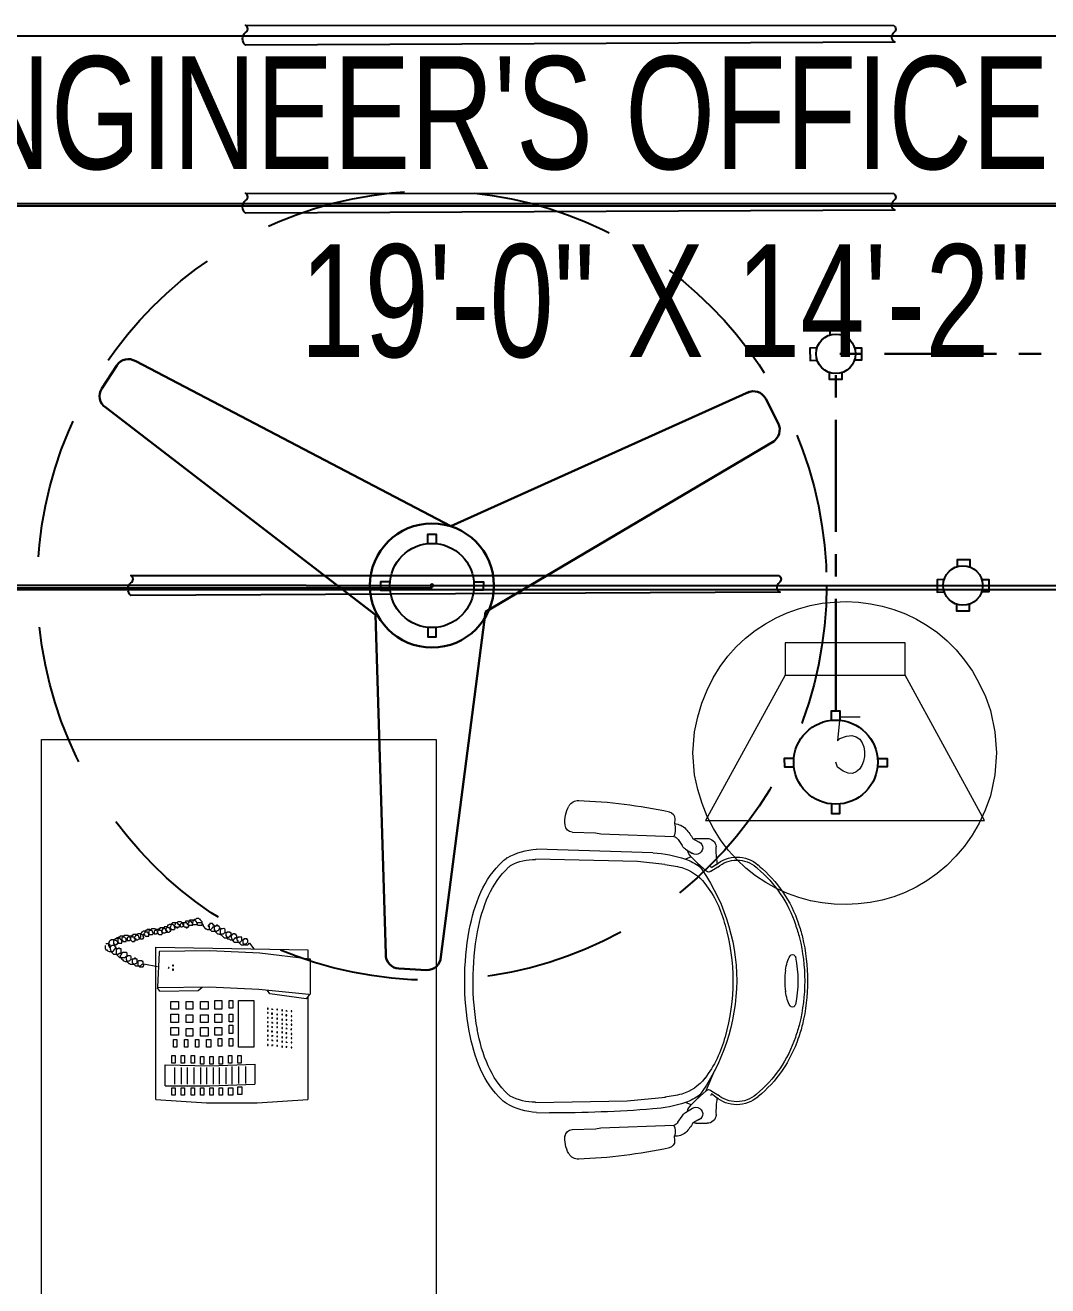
# Model space of a CAD drawing. Header units: inches. Extents: x 112 to 4169, y -2569 to 841.
# Drawn here: x 1724.5 to 1797, y 254 to 343.5 of the extents above; entities that cross this region are included whole.
import ezdxf

# ---------------------------------------------------------------- set-up
doc = ezdxf.new("R2010")
doc.units = ezdxf.units.IN
doc.header["$MEASUREMENT"] = 0
doc.linetypes.add('Bathroom _ King & Twin$0$CENTER', pattern=[50.8, 31.75, -6.35, 6.35, -6.35])
doc.linetypes.add('DASHED', pattern=[0.75, 0.5, -0.25])
for name, color, linetype in [('Cables', 7, 'Continuous'), ('Layer 1', 7, 'Continuous'), ('PVC Conduit and Circular Boxes', 7, 'Continuous')]:
    doc.layers.add(name, color=color, linetype=linetype)
for name, color, linetype, lineweight in [('E-CF-Ceiling-Fan', 42, 'Continuous', 30), ('ID-FURN', 7, 'Continuous', 15), ('Text', 252, 'Continuous', 15)]:
    doc.layers.add(name, color=color, linetype=linetype, lineweight=lineweight)
doc.styles.add('Swiss721', font='swisscl.ttf')

# ---------------------------------------------------------------- blocks, each defined once
blk = doc.blocks.new("VISITOR'S CHAIR")
at = {"layer": 'ID-FURN'}
for p, q in [((-194.5, 436.8), (-202.2, 448.9)), ((194, 436.8), (201.7, 448.9)), ((-252.9, 410.4), (-252.9, 430.1)), ((-238.2, 446.3), (-237.2, 446.4)), ((-194.5, 429.2), (-209.3, 412.3)), ((-206.3, 445.5), (-200.5, 437.8)), ((-200.5, 437.8), (-204.1, 436)), ((-159.3, 443.5), (-195.6, 428)), ((194, 429.2), (208.8, 412.3)), ((205.7, 445.5), (199.9, 437.8)), ((199.9, 437.8), (203.6, 436)), ((252.4, 410.4), (252.4, 430.1)), ((-246, 415.4), (-252.2, 404.9)), ((-233.9, 391.5), (-226.3, 404.1)), ((-209.3, 412.3), (-220.1, 402)), ((208.8, 412.3), (219.5, 402)), ((233.4, 391.5), (225.8, 404.1)), ((245.5, 415.4), (251.7, 404.9)), ((-251, 378.4), (-240.1, 385.8)), ((-220.1, 402), (-216.3, 391.6)), ((219.5, 402), (215.7, 391.6)), ((250.5, 378.4), (239.5, 385.8)), ((-283.6, 372.6), (-275.2, 372.4)), ((-260.9, 241.4), (-256.5, 371.2)), ((260.4, 241.4), (255.9, 371.2)), ((286.6, 372.6), (278.2, 372.4)), ((-212.8, 288.2), (-206.4, 356.1)), ((206, 355.1), (211.1, 306.6)), ((226.9, 334), (233.3, 127.6)), ((211.1, 306.6), (215.2, 125.7)), ((-215.8, 125.5), (-212.8, 288.2)), ((-264.1, 191.1), (-262.6, 231.9)), ((-262.6, 231.9), (-260.9, 241.4)), ((262, 231.9), (260.4, 241.4)), ((263.5, 191.1), (262, 231.9)), ((-233.8, 127.6), (-234.4, 150.3))]:
    blk.add_line(p, q, dxfattribs=at)
for centre, major_axis, ratio, start_param, end_param in [((0, 279.6), (232.5, 232.5), 1, 0.786111, 1.024131), ((-0.5, 279.6), (232.5, 232.5), 1, 0.546665, 0.784686), ((-30.7, 376.8), (160.1, 160.1), 1, 1.106098, 1.669765), ((-30.7, 376.8), (156.4, 156.4), 1, 1.106098, 1.669765), ((-25.5, 384.4), (156.3, 156.3), 1, 1.024131, 1.139863), ((-25.5, 384.4), (-152.5, 152.5), 1, -0.546665, -0.430933), ((0, 279.6), (-228.8, 228.8), 1, -0.784686, -0.546665), ((-42.1, 581.5), (-3.34, 3.34), 1, -0.185935, 0.785398), ((-42.1, 581.5), (3.34, 3.34), 1, 2.356194, 3.327527), ((-22.4, 552.7), (28, 28), 1, 1.306571, 1.384862), ((-0.3, 358.6), (-164.3, 164.3), 1, -0.967168, -0.603629), ((-0.5, 279.6), (-228.8, 228.8), 1, -1.024131, -0.786111), ((21.8, 552.7), (-28, 28), 1, -1.384862, -1.299686), ((41.5, 581.5), (3.34, 3.34), 1, 5.497787, 6.46912), ((41.5, 581.5), (-3.34, 3.34), 1, 2.955658, 3.926991), ((25, 384.4), (-152.5, 152.5), 1, -1.139863, -1.024131), ((25, 384.4), (-156.3, 156.3), 1, -1.139863, -1.024131), ((27.8, 374.8), (158.5, 158.5), 1, 6.197379, 6.741162), ((27.8, 374.8), (-162.3, 162.3), 1, 4.626582, 5.170366), ((-22.4, 610.3), (-28, 28), 1, 1.756731, 2.080357), ((-9.1, 657.2), (-62.5, 62.5), 1, 2.080357, 2.239483), ((-0.3, 732.5), (-116.1, 116.1), 1, 2.239483, 2.356194), ((-0.3, 732.5), (-116.1, 116.1), 1, 2.356194, 2.472906), ((8.6, 657.2), (62.5, 62.5), 1, 4.043702, 4.202828), ((21.8, 610.3), (28, 28), 1, 4.202828, 4.526454), ((-162.3, 482.7), (40.7, 40.7), 1, 1.641382, 2.3562), ((-162.3, 482.7), (-37, 37), 1, 0.070585, 0.785404), ((85, 416), (108.9, 108.9), 1, 6.212612, 6.231759), ((161.7, 482.7), (37, 37), 1, 5.497793, 6.212612), ((85, 416), (112.6, 112.6), 1, 6.212612, 6.231759), ((161.7, 482.7), (-40.7, 40.7), 1, 3.926985, 4.641803), ((-162.3, 482.7), (40.7, 40.7), 1, 2.3562, 3.058022), ((-162.3, 482.7), (37, 37), 1, 2.3562, 3.058022), ((3.5, 124), (253.6, 253.6), 1, 0.795932, 1.416989), ((-0.3, 117.9), (253.1, 253.1), 1, 0.505105, 1.065692), ((-2.1, 130.4), (-249.1, 249.1), 1, -1.424708, -0.790588), ((161.7, 482.7), (-37, 37), 1, 3.225371, 3.926997), ((161.7, 482.7), (40.7, 40.7), 1, 4.795959, 5.497781), ((-232, 599.7), (-108.4, 108.4), 1, 2.322741, 2.51101), ((-51.2, 268.5), (140.9, 140.9), 1, 1.029343, 1.444292), ((50.6, 268.5), (140.9, 140.9), 1, 0.126504, 0.541453), ((232.9, 610.8), (116.4, 116.4), 1, 3.774404, 3.956147), ((-236.4, 429.9), (11.7, 11.7), 1, 0.895345, 2.346242), ((-122.3, 361.1), (-58.3, 58.3), 1, -0.121154, 0.49051), ((-199.3, 433), (4.34, 4.34), 1, 4.766338, 6.168083), ((121.8, 361.1), (-58.3, 58.3), 1, 4.221879, 4.833543), ((198.8, 433), (4.34, 4.34), 1, 1.685898, 3.087644), ((235.9, 429.9), (-11.7, 11.7), 1, 3.936943, 5.38784), ((-207.6, 326.1), (-64, 64), 1, -0.27183, -0.033972), ((-236.6, 411), (11.5, 11.5), 1, 2.359032, 2.700427), ((-236.3, 410.5), (-8.33, 8.33), 1, 3.308932, 6.927895), ((-117.7, 355.6), (-74.2, 74.2), 1, 0.158797, 0.434217), ((117.2, 355.6), (74.2, 74.2), 1, 5.848968, 6.124388), ((235.8, 410.5), (8.33, 8.33), 1, 5.638476, 9.257439), ((236.1, 411), (-11.5, 11.5), 1, 3.582758, 3.924153), ((207.1, 326.1), (64, 64), 1, 0.033972, 0.27183), ((-245.5, 374), (-29, 9), 0.940619, -0.371164, 0.371164), ((-248.6, 401.1), (12.4, 12.4), 1, 4.437336, 4.934607), ((-237.4, 417.6), (-16.4, 16.4), 1, 2.597956, 3.176359), ((17, 316.6), (173.3, 173.3), 1, 2.044581, 2.285039), ((45.2, 326.1), (-179.2, 179.2), 1, 0.550308, 0.670712), ((-45.7, 326.1), (-179.2, 179.2), 1, 4.041677, 4.162081), ((-17.5, 316.6), (173.3, 173.3), 1, 5.568943, 5.8094), ((236.9, 417.6), (-16.4, 16.4), 1, 1.53603, 2.114433), ((248.1, 401.1), (-12.4, 12.4), 1, 1.348578, 1.845849), ((248.3, 369.9), (21.5, 21.5), 1, 5.582202, 6.32453), ((602.9, 170), (-650.5, 650.5), 1, 0.573881, 0.750879), ((-284.6, 360.2), (-8.76, 8.76), 1, -0.863376, 0.564498), ((-268.2, 332.2), (2.3, 41.2), 0.843481, -0.27588, 0.27588), ((-243.2, 366.7), (9.99, 9.99), 1, 1.377732, 2.024937), ((242.6, 366.7), (9.99, 9.99), 1, 5.829045, 6.47625), ((269.1, 332.1), (-29.2, 29.2), 1, -1.014167, -0.462408), ((287.6, 360.2), (8.76, 8.76), 1, 5.718688, 7.146561), ((-599.9, 170), (-650.5, 650.5), 1, 3.96151, 4.138508), ((1965.9, 158.7), (1555.9, 1555.9), 1, 2.276461, 2.36002), ((-297.3, 201.7), (13.6, 13.6), 1, 2.322194, 3.388756), ((300.2, 201.7), (-13.6, 13.6), 1, 2.89443, 3.960991), ((-280.7, 229.2), (36.4, 36.4), 1, 3.399296, 4.068112), ((-276.9, 191.2), (-9.06, 9.06), 1, 2.406079, 3.903189), ((276.4, 191.2), (-9.06, 9.06), 1, 0.8092, 2.30631), ((283.7, 229.2), (-36.4, 36.4), 1, 2.215073, 2.88389), ((-110, 135.1), (87.7, 87.7), 1, 2.416541, 2.868914), ((-119, 125.5), (68.4, 68.4), 1, 2.356783, 2.833835), ((118.4, 125.7), (68.4, 68.4), 1, 5.032166, 5.498375), ((110.4, 135), (-87, 87), 1, 3.422629, 3.866448), ((-133.1, 134.8), (-73.8, 73.8), 1, 1.404983, 1.497112), ((-169.4, 107.4), (-31.3, 31.3), 1, 1.42524, 1.547695), ((-89.5, 183.7), (109.4, 109.4), 1, 3.118491, 3.518177), ((88.8, 184.1), (109.4, 109.4), 1, 4.339484, 4.739169), ((88.8, 184.1), (119.9, 119.9), 1, 4.339484, 4.739169), ((169, 108.1), (31.3, 31.3), 1, 4.739169, 4.873442), ((136.9, 131.9), (-69.9, 69.9), 1, 3.217039, 3.320838), ((-89.5, 183.7), (-119.9, 119.9), 1, 1.547695, 1.947381), ((-36, 307.2), (-215, 215), 1, 1.947381, 2.1796), ((-36, 307.2), (204.6, 204.6), 1, 3.518177, 3.750397), ((-0.9, 503.9), (-345.8, 345.8), 1, 2.1796, 2.358034), ((-0.9, 503.9), (345.8, 345.8), 1, 3.92883, 4.107264), ((34.9, 307.3), (-204.6, 204.6), 1, 2.536468, 2.768687), ((34.9, 307.3), (-215, 215), 1, 2.536468, 2.768687), ((-0.9, 503.9), (-356.3, 356.3), 1, 2.1796, 2.358034), ((-0.9, 503.9), (-356.3, 356.3), 1, 2.358034, 2.536468)]:
    blk.add_ellipse(centre, major_axis=major_axis, ratio=ratio, start_param=start_param, end_param=end_param, dxfattribs=at)
blk = doc.blocks.new('TELEPHONE')
at = {"layer": 'Layer 1', "lineweight": 9}
for points in [[(10.92, 14.4), (10.74, 14.4), (10.62, 14.34), (10.62, 14.28), (10.56, 14.22), (10.5, 14.1), (10.5, 13.86), (10.56, 13.8), (10.62, 13.74), (10.68, 13.68)], [(10.8, 14.1), (10.8, 14.04), (10.98, 14.04), (10.98, 14.1), (11.04, 14.1), (11.04, 14.34)], [(10.5, 13.62), (10.32, 13.62), (10.26, 13.56), (10.2, 13.5), (10.08, 13.38), (10.08, 13.02), (10.14, 12.9), (10.2, 12.84)], [(10.74, 14.04), (10.68, 14.04), (10.56, 13.98), (10.5, 13.98), (10.32, 13.8), (10.32, 13.5), (10.38, 13.38), (10.38, 13.32), (10.44, 13.26)], [(10.68, 13.5), (10.68, 13.56), (10.62, 13.62), (10.5, 13.62)], [(10.92, 13.92), (10.86, 13.98), (10.8, 14.04), (10.68, 14.04)], [(10.68, 13.68), (10.74, 13.68), (10.74, 13.62), (10.8, 13.62), (10.8, 13.68), (10.86, 13.68), (10.92, 13.74), (10.92, 13.8)], [(10.74, 13.38), (10.74, 13.44), (10.68, 13.5)], [(11.1, 13.5), (11.16, 13.5), (11.28, 13.62), (11.28, 13.68), (11.34, 13.68), (11.34, 13.98), (11.28, 13.98), (11.28, 14.04), (11.22, 14.1), (11.16, 14.1), (11.1, 14.16), (10.92, 14.16), (10.86, 14.1), (10.8, 14.1)], [(10.92, 13.8), (10.92, 13.92)], [(11.1, 13.8), (11.04, 13.8), (11.04, 13.74), (10.98, 13.68), (10.98, 13.62), (11.04, 13.56)], [(11.04, 13.561), (11.04, 13.5), (11.1, 13.5)], [(11.16, 13.2), (11.28, 13.2), (11.34, 13.26), (11.46, 13.38), (11.46, 13.56), (11.4, 13.62), (11.4, 13.68), (11.34, 13.74), (11.28, 13.74), (11.28, 13.8), (11.1, 13.8)], [(11.22, 13.5), (11.16, 13.5), (11.1, 13.44)], [(11.1, 13.44), (11.1, 13.26)], [(11.22, 12.96), (11.22, 12.9), (11.4, 12.9), (11.46, 12.96), (11.52, 13.021), (11.52, 13.08), (11.58, 13.14), (11.58, 13.32), (11.52, 13.38), (11.52, 13.44), (11.46, 13.44), (11.4, 13.5), (11.16, 13.5)], [(10.02, 12.9), (9.9, 12.9), (9.78, 12.84), (9.72, 12.78), (9.66, 12.72), (9.66, 12.66), (9.6, 12.6), (9.6, 12.36), (9.66, 12.24), (9.66, 12.18), (9.72, 12.12)], [(10.26, 13.32), (10.14, 13.32), (10.08, 13.26), (10.02, 13.26), (9.96, 13.2), (9.9, 13.14), (9.84, 13.08), (9.78, 12.96), (9.78, 12.84), (9.84, 12.72), (9.84, 12.66), (9.9, 12.6), (9.96, 12.54)], [(10.2, 12.78), (10.14, 12.84), (10.14, 12.9), (10.02, 12.9)], [(10.44, 13.08), (10.44, 13.14), (10.38, 13.2), (10.32, 13.26), (10.26, 13.26), (10.2, 13.32), (10.14, 13.32)], [(10.2, 12.84), (10.38, 12.84), (10.44, 12.9), (10.44, 12.96)], [(10.44, 13.26), (10.68, 13.26), (10.68, 13.38), (10.74, 13.38)], [(10.44, 12.96), (10.44, 13.08)], [(11.1, 13.26), (11.1, 13.2), (11.16, 13.2)], [(11.34, 13.2), (11.28, 13.2), (11.28, 13.14), (11.22, 13.14), (11.22, 12.96)], [(11.34, 12.6), (11.28, 12.54), (11.22, 12.48), (11.22, 12.3)], [(11.4, 12.84), (11.28, 12.84), (11.28, 12.78)], [(11.28, 12.24), (11.34, 12.24), (11.4, 12.3), (11.46, 12.3), (11.52, 12.36), (11.52, 12.42), (11.58, 12.48), (11.58, 12.66), (11.52, 12.72), (11.52, 12.78), (11.46, 12.84), (11.4, 12.84)], [(11.28, 12.78), (11.28, 12.66), (11.34, 12.6)], [(11.34, 12.6), (11.46, 12.6), (11.52, 12.66), (11.58, 12.72), (11.64, 12.78), (11.64, 13.021), (11.58, 13.08), (11.52, 13.14), (11.46, 13.2), (11.34, 13.2)], [(11.4, 11.94), (11.46, 11.94), (11.52, 12), (11.58, 12), (11.64, 12.061), (11.64, 12.12), (11.7, 12.18), (11.7, 12.42), (11.64, 12.42), (11.64, 12.48), (11.58, 12.54), (11.52, 12.54), (11.46, 12.6), (11.34, 12.6)], [(9.66, 12.06), (9.54, 12.06), (9.42, 11.94), (9.42, 11.7), (9.48, 11.7), (9.48, 11.64), (9.6, 11.64)], [(9.42, 10.68), (9.6, 11.64)], [(9.9, 12.48), (9.72, 12.48), (9.48, 12.24), (9.48, 11.88), (9.6, 11.76)], [(9.6, 11.76), (9.66, 11.7), (9.78, 11.7), (9.78, 11.76), (9.84, 11.76), (9.84, 11.82)], [(9.84, 12), (9.78, 12.06), (9.66, 12.06)], [(9.72, 12.12), (9.96, 12.12), (9.96, 12.18), (10.02, 12.24)], [(9.96, 12.36), (9.96, 12.48), (9.78, 12.48)], [(9.84, 11.82), (9.84, 12)], [(10.02, 12.24), (10.02, 12.3), (9.96, 12.36)], [(11.22, 12.3), (11.28, 12.3), (11.28, 12.24)], [(11.4, 12.24), (11.34, 12.18), (11.34, 12.06), (11.4, 12)], [(11.46, 11.64), (11.52, 11.64), (11.58, 11.7), (11.64, 11.7), (11.7, 11.76), (11.7, 11.82), (11.76, 11.88), (11.76, 12.061), (11.7, 12.12), (11.7, 12.18), (11.64, 12.24), (11.58, 12.24), (11.52, 12.3), (11.46, 12.3), (11.4, 12.24)], [(11.4, 12), (11.4, 11.94)], [(11.46, 11.94), (11.4, 11.88), (11.4, 11.7)], [(11.4, 11.7), (11.46, 11.7), (11.46, 11.64)], [(11.52, 12), (11.46, 11.94)], [(11.64, 11.28), (11.76, 11.28), (11.82, 11.34), (11.88, 11.4), (11.88, 11.46), (11.94, 11.52), (11.94, 11.7), (11.88, 11.76), (11.88, 11.82), (11.82, 11.82), (11.76, 11.88), (11.52, 11.88)], [(11.7, 11.7), (11.7, 11.64), (11.64, 11.64)], [(11.76, 10.98), (11.82, 10.98), (11.88, 11.04), (11.94, 11.04), (12, 11.1), (12, 11.16), (12.06, 11.22), (12.06, 11.4), (12, 11.46), (12, 11.52), (11.94, 11.52), (11.88, 11.58), (11.82, 11.58), (11.76, 11.64), (11.7, 11.64), (11.64, 11.58), (11.7, 11.58)], [(0, 10.8), (-0.24, 7.2), (-0.24, 3.6), (0, 0)], [(0, 10.8), (10.8, 10.8)], [(10.8, 10.8), (10.62, 0)], [(11.64, 11.58), (11.58, 11.52)], [(11.58, 11.52), (11.58, 11.34)], [(11.58, 11.34), (11.58, 11.28), (11.64, 11.28)], [(11.76, 11.28), (11.7, 11.22), (11.7, 11.04)], [(11.7, 11.04), (11.76, 10.98)], [(11.82, 11.34), (11.82, 11.28), (11.76, 11.28)], [(11.88, 10.92), (11.76, 10.92), (11.76, 10.86)], [(11.76, 10.32), (11.82, 10.32), (11.88, 10.38), (11.94, 10.38), (12, 10.44), (12, 10.5), (12.06, 10.56), (12.06, 10.74), (12, 10.8), (12, 10.86), (11.94, 10.92), (11.88, 10.92)], [(11.76, 10.86), (11.76, 10.74)], [(11.76, 10.74), (11.82, 10.68)], [(11.82, 10.68), (11.94, 10.68), (12.06, 10.8), (12.12, 10.86), (12.12, 11.1), (12.06, 11.16), (12, 11.22), (12, 11.28), (11.88, 11.28), (11.82, 11.34)], [(0.96, 10.14), (2.46, 10.14)], [(0.96, 10.14), (0.96, 6.96), (1.08, 3.78)], [(2.46, 10.14), (2.4, 6.96), (2.52, 3.78)], [(7.44, -0.06), (7.8, 3.48), (7.98, 7.02), (7.92, 10.62)], [(7.68, 10.5), (7.92, 10.68)], [(7.68, 10.5), (7.74, 7.8), (7.98, 7.5)], [(7.98, 10.68), (7.92, 10.68), (7.92, 10.62)], [(10.44, 10.56), (7.98, 10.68)], [(9.3, 9.9), (9.36, 9.84), (9.36, 9.9), (9.3, 9.9)], [(9.96, -0.12), (10.38, 3.42), (10.56, 6.96), (10.5, 10.5)], [(10.5, 10.5), (10.5, 10.56), (10.44, 10.56)], [(11.76, 10.62), (11.7, 10.56), (11.7, 10.38)], [(11.7, 10.38), (11.76, 10.38), (11.76, 10.32)], [(11.82, 10.68), (11.76, 10.62)], [(11.88, 10.08), (11.88, 10.02), (11.94, 10.02), (12, 10.08), (12.06, 10.08), (12.12, 10.14), (12.12, 10.2), (12.18, 10.26), (12.18, 10.5), (12.12, 10.5), (12.12, 10.56), (12.06, 10.62), (12, 10.62), (11.94, 10.68), (11.82, 10.68)], [(11.94, 10.38), (11.88, 10.38), (11.88, 10.32), (11.82, 10.26), (11.82, 10.14), (11.88, 10.08)], [(11.94, 10.02), (11.88, 9.96), (11.88, 9.84), (11.94, 9.78), (11.94, 9.72)], [(11.94, 9.72), (12, 9.72), (12.06, 9.78), (12.12, 9.78), (12.18, 9.84), (12.18, 9.9), (12.24, 9.96), (12.24, 10.2), (12.18, 10.2), (12.18, 10.26), (12.12, 10.32), (12.06, 10.32), (12, 10.38), (11.94, 10.38)], [(12, 10.08), (11.94, 10.02)], [(12.12, 9.42), (12.18, 9.42), (12.24, 9.48), (12.3, 9.48), (12.36, 9.54), (12.42, 9.6), (12.42, 9.84), (12.36, 9.9), (12.36, 9.96), (12.3, 9.96), (12.24, 10.02), (12.18, 10.02), (12.12, 10.08), (12.06, 10.08), (12, 10.02)], [(0.84, 9.42), (0.3, 9.42), (0.3, 9.66), (0.84, 9.66)], [(0.84, 8.76), (0.3, 8.76), (0.3, 9), (0.84, 9)], [(0.84, 9.66), (0.84, 9.42)], [(0.84, 9), (0.84, 8.76)], [(2.28, 9.48), (1.08, 9.48)], [(2.28, 9), (1.08, 9)], [(3.12, 9.42), (2.58, 9.42), (2.58, 9.66), (3.12, 9.66)], [(3.12, 8.76), (2.58, 8.76), (2.58, 9), (3.12, 9)], [(3.12, 9.66), (3.12, 9.42)], [(3.12, 9), (3.12, 8.76)], [(4.26, 9.3), (3.72, 9.3), (3.72, 9.54), (4.26, 9.54)], [(4.26, 9.54), (4.26, 9.3)], [(4.56, 9.72), (5.1, 9.72)], [(4.56, 9.18), (4.56, 9.72)], [(5.1, 9.18), (4.56, 9.18)], [(5.1, 9.72), (5.1, 9.18)], [(6.06, 9.18), (5.46, 9.18), (5.46, 9.72), (6.06, 9.72)], [(6.06, 9.72), (6.06, 9.18)], [(6.96, 9.18), (6.42, 9.18), (6.42, 9.72), (6.96, 9.72)], [(6.96, 9.72), (6.96, 9.18)], [(9.24, 9.6), (9.18, 9.6), (9.18, 9.54), (9.24, 9.54), (9.24, 9.6)], [(9.18, 9.6), (9.18, 9.6)], [(9.54, 9.6), (9.48, 9.6), (9.48, 9.54), (9.54, 9.54), (9.54, 9.6)], [(9.48, 9.6), (9.48, 9.6)], [(12.12, 9.72), (12.06, 9.66), (12.06, 9.48)], [(12.06, 9.48), (12.12, 9.48), (12.12, 9.42)], [(12.18, 9.78), (12.12, 9.72)], [(12.3, 9.48), (12.3, 9.42), (12.24, 9.42), (12.24, 9.36), (12.18, 9.3), (12.18, 9.24), (12.24, 9.18)], [(12.36, 9.06), (12.3, 9.06), (12.24, 9)], [(12.24, 9), (12.24, 8.94), (12.3, 8.88), (12.3, 8.82), (12.36, 8.82)], [(12.36, 8.82), (12.42, 8.82), (12.42, 8.88), (12.48, 8.88), (12.6, 9), (12.6, 9.24), (12.54, 9.3), (12.54, 9.36), (12.48, 9.42), (12.42, 9.42), (12.36, 9.48), (12.3, 9.48)], [(12.3, 8.46), (12.36, 8.46), (12.42, 8.52), (12.48, 8.58), (12.54, 8.64), (12.54, 8.94), (12.42, 9.06), (12.36, 9.06)], [(0.84, 8.04), (0.3, 8.04), (0.3, 8.28), (0.84, 8.28)], [(0.84, 8.28), (0.84, 8.04)], [(2.28, 8.58), (1.08, 8.58)], [(2.28, 8.1), (1.08, 8.1)], [(3.12, 8.04), (2.58, 8.04), (2.58, 8.28), (3.12, 8.28)], [(3.12, 8.28), (3.12, 8.04)], [(4.26, 8.52), (3.72, 8.52), (3.72, 8.76), (4.26, 8.76)], [(4.26, 8.76), (4.26, 8.52)], [(4.5, 8.64), (5.04, 8.64)], [(4.5, 8.16), (4.5, 8.64)], [(5.04, 8.16), (4.5, 8.16)], [(5.04, 8.64), (5.04, 8.16)], [(6, 8.16), (5.46, 8.16), (5.46, 8.64), (6, 8.64)], [(6, 8.64), (6, 8.16)], [(6.96, 8.16), (6.42, 8.16), (6.42, 8.64), (6.96, 8.64)], [(6.96, 8.64), (6.96, 8.16)], [(12.3, 8.82), (12.24, 8.76), (12.24, 8.7), (12.18, 8.64), (12.18, 8.58), (12.24, 8.52)], [(12.24, 8.52), (12.24, 8.46), (12.3, 8.46)], [(12.42, 8.52), (12.36, 8.46)], [(12.36, 8.46), (12.36, 8.22)], [(12.36, 8.22), (12.36, 8.16), (12.42, 8.16)], [(12.42, 7.5), (12.6, 7.5), (12.72, 7.62), (12.78, 7.62), (12.78, 7.68), (12.84, 7.74), (12.84, 7.92), (12.78, 7.98), (12.78, 8.04), (12.72, 8.1), (12.66, 8.16), (12.6, 8.16), (12.48, 8.22)], [(12.48, 8.22), (12.42, 8.22), (12.42, 8.16)], [(12.42, 8.16), (12.42, 7.92)], [(0.84, 7.38), (0.3, 7.38), (0.3, 7.62), (0.84, 7.62)], [(0.84, 7.62), (0.84, 7.38)], [(2.28, 7.62), (1.08, 7.62)], [(2.28, 7.2), (1.08, 7.2)], [(3.06, 7.38), (2.52, 7.38), (2.52, 7.62), (3.06, 7.62)], [(3.06, 7.62), (3.06, 7.38)], [(4.26, 7.74), (3.72, 7.74), (3.72, 7.98), (4.26, 7.98)], [(4.26, 6.9), (3.72, 6.9), (3.72, 7.2), (4.26, 7.2)], [(4.26, 7.98), (4.26, 7.74)], [(4.26, 7.2), (4.26, 6.9)], [(4.5, 7.62), (5.1, 7.62)], [(4.5, 7.08), (4.5, 7.62)], [(5.1, 7.62), (5.1, 7.08)], [(6, 7.08), (5.46, 7.08), (5.46, 7.62), (6, 7.62)], [(6, 7.62), (6, 7.08)], [(6.96, 7.08), (6.42, 7.08), (6.42, 7.62), (6.96, 7.62)], [(6.96, 7.62), (6.96, 7.08)], [(12.36, 7.44), (12.3, 7.44), (12.12, 7.26), (12.12, 7.2), (12.06, 7.14), (12.06, 6.9), (12.12, 6.84), (12.18, 6.78), (12.24, 6.72)], [(12.48, 7.86), (12.42, 7.86), (12.36, 7.8)], [(12.36, 7.8), (12.36, 7.5), (12.42, 7.5)], [(12.42, 7.92), (12.42, 7.86), (12.48, 7.86)], [(0.84, 6.72), (0.3, 6.72), (0.3, 6.96), (0.84, 6.96)], [(0.84, 6.06), (0.3, 6.06), (0.3, 6.3), (0.84, 6.3)], [(0.84, 6.96), (0.84, 6.72)], [(0.84, 6.3), (0.84, 6.06)], [(2.28, 6.72), (1.08, 6.72)], [(2.28, 6.3), (1.08, 6.3)], [(3.06, 6.72), (2.52, 6.72), (2.52, 6.96), (3.06, 6.96)], [(3.06, 6.06), (2.52, 6.06), (2.52, 6.3), (3.06, 6.3)], [(3.06, 6.96), (3.06, 6.72)], [(3.06, 6.3), (3.06, 6.06)], [(4.32, 6.12), (3.78, 6.12), (3.78, 6.36), (4.32, 6.36)], [(4.32, 6.36), (4.32, 6.12)], [(5.1, 7.08), (4.5, 7.08)], [(4.56, 6.6), (5.1, 6.6)], [(4.56, 6.12), (4.56, 6.6)], [(5.1, 6.6), (5.1, 6.12)], [(6.06, 6.12), (5.46, 6.12), (5.46, 6.6), (6.06, 6.6)], [(6.06, 6.6), (6.06, 6.12)], [(7.02, 6.12), (6.42, 6.12), (6.42, 6.6), (7.02, 6.6)], [(7.02, 6.6), (7.02, 6.12)], [(12.18, 6.66), (12.06, 6.66), (12, 6.6), (11.94, 6.6), (11.88, 6.54), (11.82, 6.48), (11.76, 6.42), (11.76, 6.36), (11.7, 6.24), (11.7, 6.18), (11.76, 6.12), (11.76, 6), (11.88, 5.88)], [(12.36, 7.08), (12.3, 7.02), (12.12, 7.02), (12.06, 6.96), (12, 6.9), (11.94, 6.84), (11.94, 6.48), (12, 6.42), (12, 6.36), (12.06, 6.3)], [(12.06, 6.3), (12.12, 6.3), (12.18, 6.24), (12.24, 6.3), (12.3, 6.3), (12.3, 6.36), (12.36, 6.42), (12.36, 6.48), (12.3, 6.54)], [(12.3, 6.54), (12.3, 6.6), (12.24, 6.6), (12.24, 6.66), (12.12, 6.66)], [(12.48, 6.96), (12.42, 6.96), (12.42, 7.02), (12.36, 7.02), (12.36, 7.08), (12.3, 7.08), (12.24, 7.02)], [(12.24, 6.72), (12.24, 6.66), (12.36, 6.66), (12.36, 6.72), (12.42, 6.72), (12.48, 6.78), (12.48, 6.84)], [(12.48, 6.84), (12.48, 6.96)], [(0.84, 5.34), (0.3, 5.34), (0.3, 5.64), (0.84, 5.64)], [(0.84, 5.64), (0.84, 5.34)], [(2.28, 5.82), (1.08, 5.82)], [(2.34, 5.4), (1.08, 5.4)], [(3.12, 5.4), (2.58, 5.4), (2.58, 5.64), (3.12, 5.64)], [(3.12, 5.64), (3.12, 5.4)], [(4.32, 5.34), (3.78, 5.34), (3.78, 5.58), (4.32, 5.58)], [(4.32, 5.58), (4.32, 5.34)], [(5.1, 6.12), (4.56, 6.12)], [(4.68, 5.58), (5.28, 5.58)], [(4.68, 5.34), (4.68, 5.58)], [(5.28, 5.58), (5.28, 5.34)], [(6.06, 5.34), (5.52, 5.34), (5.52, 5.58), (6.06, 5.58)], [(6.06, 5.58), (6.06, 5.34)], [(7.02, 5.34), (6.48, 5.34), (6.48, 5.58), (7.02, 5.58)], [(7.02, 5.58), (7.02, 5.34)], [(11.58, 5.46), (11.52, 5.46), (11.4, 5.4), (11.34, 5.4), (11.28, 5.34), (11.22, 5.28), (11.16, 5.22), (11.16, 4.8), (11.28, 4.68)], [(11.76, 5.82), (11.64, 5.82), (11.52, 5.76), (11.46, 5.76), (11.4, 5.7), (11.4, 5.58), (11.34, 5.52), (11.34, 5.28), (11.4, 5.22), (11.46, 5.16), (11.46, 5.1)], [(11.94, 6.24), (11.76, 6.24), (11.7, 6.18), (11.46, 5.94), (11.46, 5.76), (11.52, 5.7), (11.52, 5.64), (11.58, 5.52), (11.64, 5.52)], [(11.76, 5.34), (11.7, 5.34), (11.7, 5.4), (11.64, 5.4), (11.64, 5.46), (11.52, 5.46)], [(11.64, 5.52), (11.64, 5.46), (11.82, 5.46), (11.82, 5.52), (11.88, 5.52), (11.88, 5.7)], [(11.88, 5.7), (11.88, 5.76), (11.82, 5.76), (11.82, 5.82), (11.7, 5.82)], [(12.12, 6.12), (12.12, 6.18), (12.06, 6.18), (12.06, 6.24), (11.94, 6.24)], [(0.9, 4.68), (0.36, 4.68), (0.36, 4.98), (0.9, 4.98)], [(0.9, 4.98), (0.9, 4.68)], [(2.34, 4.92), (1.14, 4.92)], [(3.12, 4.74), (2.58, 4.74), (2.58, 4.98), (3.12, 4.98)], [(3.12, 4.98), (3.12, 4.74)], [(3.72, 4.92), (7.02, 4.92)], [(3.72, 3.84), (3.72, 4.92)], [(5.28, 5.34), (4.68, 5.34)], [(7.02, 4.92), (7.02, 3.84)], [(11.46, 5.04), (11.34, 5.04), (11.28, 4.98), (11.22, 4.98), (10.98, 4.74), (10.98, 4.56), (11.04, 4.5), (11.04, 4.38), (11.16, 4.26)], [(11.22, 4.62), (11.1, 4.62), (10.98, 4.5), (10.98, 4.26), (11.04, 4.2), (11.1, 4.2), (11.1, 4.14)], [(11.16, 4.26), (11.34, 4.26), (11.34, 4.32), (11.4, 4.32), (11.4, 4.5)], [(11.4, 4.5), (11.4, 4.56), (11.34, 4.56), (11.34, 4.62), (11.22, 4.62)], [(11.28, 4.68), (11.52, 4.68), (11.52, 4.8)], [(11.52, 4.92), (11.52, 4.98), (11.46, 4.98), (11.46, 5.04), (11.34, 5.04)], [(11.46, 5.1), (11.52, 5.1), (11.52, 5.04), (11.64, 5.04), (11.64, 5.1), (11.7, 5.1), (11.7, 5.16), (11.76, 5.16), (11.76, 5.22)], [(11.52, 4.8), (11.52, 4.92)], [(11.76, 5.22), (11.76, 5.34)], [(2.52, 3.78), (1.08, 3.78)], [(2.34, 4.44), (1.14, 4.44)], [(7.02, 3.84), (3.72, 3.84)], [(11.1, 4.14), (10.68, 3.84)], [(3.84, 2.82), (3.9, 2.82), (3.9, 2.88), (3.84, 2.88), (3.84, 2.82)], [(4.2, 2.82), (4.26, 2.82), (4.26, 2.88), (4.2, 2.88), (4.2, 2.82)], [(4.5, 2.82), (4.56, 2.82), (4.56, 2.88), (4.5, 2.88), (4.5, 2.82)], [(4.86, 2.82), (4.92, 2.82), (4.92, 2.88), (4.86, 2.88), (4.86, 2.82)], [(5.16, 2.82), (5.22, 2.82), (5.22, 2.88), (5.16, 2.88), (5.16, 2.82)], [(5.46, 2.82), (5.52, 2.82), (5.52, 2.88), (5.46, 2.88), (5.46, 2.82)], [(5.76, 2.82), (5.82, 2.82), (5.82, 2.88), (5.76, 2.88), (5.76, 2.82)], [(6.12, 2.82), (6.18, 2.82), (6.18, 2.88), (6.12, 2.88), (6.12, 2.82)], [(6.42, 2.82), (6.48, 2.82), (6.48, 2.88), (6.42, 2.88), (6.42, 2.82)], [(7.14, 0.12), (7.5, 2.7)], [(7.5, 2.7), (7.74, 2.88)], [(3.72, 1.8), (3.78, 1.8), (3.78, 1.86), (3.72, 1.86), (3.72, 1.8)], [(3.78, 2.16), (3.84, 2.16), (3.84, 2.22), (3.78, 2.22), (3.78, 2.16)], [(4.08, 1.8), (4.14, 1.8), (4.14, 1.86), (4.08, 1.86), (4.08, 1.8)], [(4.14, 2.16), (4.2, 2.16), (4.2, 2.22), (4.14, 2.22), (4.14, 2.16)], [(4.38, 1.8), (4.44, 1.8), (4.44, 1.86), (4.38, 1.86), (4.38, 1.8)], [(4.44, 2.16), (4.5, 2.16), (4.5, 2.22), (4.44, 2.22), (4.44, 2.16)], [(4.74, 2.16), (4.8, 2.16), (4.8, 2.22), (4.74, 2.22), (4.74, 2.16)], [(4.74, 1.8), (4.8, 1.8), (4.8, 1.86), (4.74, 1.86), (4.74, 1.8)], [(4.8, 2.52), (4.86, 2.52), (4.86, 2.58), (4.8, 2.58), (4.8, 2.52)], [(5.04, 1.8), (5.1, 1.8), (5.1, 1.86), (5.04, 1.86), (5.04, 1.8)], [(5.1, 2.52), (5.16, 2.52), (5.16, 2.58), (5.1, 2.52)], [(5.1, 2.16), (5.16, 2.16), (5.16, 2.22), (5.1, 2.22), (5.1, 2.16)], [(5.34, 1.8), (5.4, 1.8), (5.4, 1.86), (5.34, 1.86), (5.34, 1.8)], [(5.4, 2.16), (5.46, 2.16), (5.46, 2.22), (5.4, 2.22), (5.4, 2.16)], [(5.64, 1.8), (5.7, 1.8), (5.7, 1.86), (5.64, 1.86), (5.64, 1.8)], [(5.7, 2.16), (5.76, 2.16), (5.76, 2.22), (5.7, 2.22), (5.7, 2.16)], [(5.76, 2.52), (5.82, 2.52), (5.76, 2.58), (5.76, 2.52)], [(6, 2.16), (6.06, 2.16), (6.06, 2.22), (6, 2.22), (6, 2.16)], [(6, 1.8), (6.06, 1.8), (6.06, 1.86), (6, 1.86), (6, 1.8)], [(6.06, 2.52), (6.12, 2.52), (6.12, 2.58), (6.06, 2.58), (6.06, 2.52)], [(6.3, 1.8), (6.36, 1.8), (6.36, 1.86), (6.3, 1.86), (6.3, 1.8)], [(6.36, 2.16), (6.42, 2.16), (6.42, 2.22), (6.36, 2.22), (6.36, 2.16)], [(3.72, 1.2), (3.66, 1.2), (3.66, 1.14), (3.72, 1.14), (3.72, 1.2)], [(3.66, 1.2), (3.66, 1.2)], [(3.72, 1.5), (3.78, 1.5), (3.72, 1.56), (3.72, 1.5)], [(4.08, 1.2), (4.02, 1.2), (4.02, 1.14), (4.08, 1.14), (4.08, 1.2)], [(4.02, 1.2), (4.02, 1.2)], [(4.38, 1.2), (4.32, 1.2), (4.32, 1.14), (4.38, 1.14), (4.38, 1.2)], [(4.32, 1.2), (4.32, 1.2)], [(4.38, 1.5), (4.44, 1.5), (4.38, 1.56), (4.38, 1.5)], [(4.68, 1.2), (4.62, 1.2), (4.62, 1.14), (4.68, 1.14), (4.68, 1.2)], [(4.62, 1.2), (4.62, 1.2)], [(4.68, 1.5), (4.74, 1.5), (4.74, 1.56), (4.68, 1.56), (4.68, 1.5)], [(4.92, 1.2), (4.98, 1.2), (4.98, 1.14), (5.04, 1.2), (4.92, 1.2)], [(5.34, 1.2), (5.28, 1.2), (5.28, 1.14), (5.34, 1.14), (5.34, 1.2)], [(5.28, 1.2), (5.28, 1.2)], [(5.64, 1.2), (5.58, 1.2), (5.58, 1.14), (5.64, 1.14), (5.64, 1.2)], [(5.58, 1.2), (5.58, 1.2)], [(5.64, 1.5), (5.7, 1.5), (5.64, 1.56), (5.64, 1.5)], [(5.94, 1.2), (5.88, 1.2), (5.88, 1.14), (5.94, 1.14), (5.94, 1.2)], [(5.88, 1.2), (5.88, 1.2)], [(5.94, 1.5), (6, 1.5), (6, 1.56), (5.94, 1.56), (5.94, 1.5)], [(6.3, 1.2), (6.24, 1.2), (6.24, 1.14), (6.3, 1.14), (6.3, 1.2)], [(6.24, 1.2), (6.24, 1.2)], [(7.32, 0), (0, 0)], [(7.44, -0.12), (7.14, 0.12)], [(10.62, 0), (10.02, 0)], [(7.44, -0.06), (7.44, -0.12), (7.5, -0.18)], [(7.5, -0.18), (9.96, -0.18), (9.96, -0.12)]]:
    blk.add_lwpolyline(points, dxfattribs=at)
for points, knots in [([(9.96, 12.54), (9.96, 12.54), (10.02, 12.54), (10.02, 12.54), (10.178, 12.522), (10.218, 12.562), (10.2, 12.72), (10.2, 12.72), (10.2, 12.78), (10.2, 12.78)], [0, 0, 0, 0, 1, 1, 1, 2, 2, 2, 3, 3, 3, 3]), ([(12.24, 9.18), (12.24, 9.18), (12.24, 9.12), (12.24, 9.12), (12.24, 9.12), (12.36, 9.12), (12.36, 9.12), (12.5, 9.292), (12.559, 9.221), (12.54, 9.42), (12.54, 9.42), (12.54, 9.6), (12.54, 9.6), (12.54, 9.6), (12.48, 9.66), (12.48, 9.66), (12.48, 9.66), (12.42, 9.72), (12.42, 9.72), (12.42, 9.72), (12.3, 9.72), (12.3, 9.72), (12.3, 9.72), (12.24, 9.78), (12.24, 9.78), (12.24, 9.78), (12.18, 9.78), (12.18, 9.78), (12.18, 9.78), (12.12, 9.72), (12.12, 9.72)], [0, 0, 0, 0, 1, 1, 1, 2, 2, 2, 3, 3, 3, 4, 4, 4, 5, 5, 5, 6, 6, 6, 7, 7, 7, 8, 8, 8, 9, 9, 9, 10, 10, 10, 10]), ([(12.42, 8.16), (12.42, 8.16), (12.48, 8.16), (12.48, 8.16), (12.746, 8.43), (12.641, 8.255), (12.66, 8.64), (12.66, 8.64), (12.66, 8.7), (12.66, 8.7), (12.66, 8.7), (12.6, 8.7), (12.6, 8.7), (12.6, 8.7), (12.54, 8.76), (12.54, 8.76), (12.54, 8.76), (12.48, 8.82), (12.48, 8.82), (12.48, 8.82), (12.3, 8.82), (12.3, 8.82)], [0, 0, 0, 0, 1, 1, 1, 2, 2, 2, 3, 3, 3, 4, 4, 4, 5, 5, 5, 6, 6, 6, 7, 7, 7, 7]), ([(12.48, 7.86), (12.48, 7.86), (12.54, 7.86), (12.54, 7.86), (12.806, 8.13), (12.701, 7.955), (12.72, 8.34), (12.72, 8.34), (12.72, 8.4), (12.72, 8.4), (12.72, 8.4), (12.66, 8.4), (12.66, 8.4), (12.66, 8.4), (12.6, 8.46), (12.6, 8.46), (12.6, 8.46), (12.54, 8.46), (12.54, 8.46), (12.54, 8.46), (12.48, 8.52), (12.48, 8.52), (12.48, 8.52), (12.42, 8.52), (12.42, 8.52)], [0, 0, 0, 0, 1, 1, 1, 2, 2, 2, 3, 3, 3, 4, 4, 4, 5, 5, 5, 6, 6, 6, 7, 7, 7, 8, 8, 8, 8]), ([(12.36, 7.44), (12.36, 7.44), (12.42, 7.44), (12.42, 7.44), (12.605, 7.627), (12.525, 7.492), (12.54, 7.8), (12.54, 7.8), (12.48, 7.86), (12.48, 7.86)], [0, 0, 0, 0, 1, 1, 1, 2, 2, 2, 3, 3, 3, 3]), ([(11.88, 5.88), (11.88, 5.88), (11.94, 5.88), (11.94, 5.88), (12.098, 5.862), (12.138, 5.901), (12.12, 6.06), (12.12, 6.06), (12.12, 6.12), (12.12, 6.12)], [0, 0, 0, 0, 1, 1, 1, 2, 2, 2, 3, 3, 3, 3]), ([(3.84, 2.52), (3.84, 2.52), (3.9, 2.52), (3.9, 2.52), (3.9, 2.52), (3.84, 2.52), (3.84, 2.52), (3.84, 2.52), (3.84, 2.58), (3.84, 2.58), (3.84, 2.58), (3.84, 2.52), (3.84, 2.52)], [0, 0, 0, 0, 1, 1, 1, 2, 2, 2, 3, 3, 3, 4, 4, 4, 4]), ([(4.14, 2.52), (4.14, 2.52), (4.2, 2.52), (4.2, 2.52), (4.2, 2.52), (4.2, 2.58), (4.2, 2.58), (4.2, 2.58), (4.2, 2.52), (4.2, 2.52), (4.2, 2.52), (4.14, 2.52), (4.14, 2.52)], [0, 0, 0, 0, 1, 1, 1, 2, 2, 2, 3, 3, 3, 4, 4, 4, 4]), ([(4.5, 2.52), (4.5, 2.52), (4.56, 2.52), (4.56, 2.52), (4.56, 2.52), (4.5, 2.52), (4.5, 2.52), (4.5, 2.52), (4.5, 2.58), (4.5, 2.58), (4.5, 2.58), (4.5, 2.52), (4.5, 2.52)], [0, 0, 0, 0, 1, 1, 1, 2, 2, 2, 3, 3, 3, 4, 4, 4, 4]), ([(5.4, 2.52), (5.4, 2.52), (5.46, 2.52), (5.46, 2.52), (5.46, 2.52), (5.46, 2.58), (5.46, 2.58), (5.46, 2.58), (5.46, 2.52), (5.46, 2.52), (5.46, 2.52), (5.4, 2.52), (5.4, 2.52)], [0, 0, 0, 0, 1, 1, 1, 2, 2, 2, 3, 3, 3, 4, 4, 4, 4]), ([(6.36, 2.52), (6.36, 2.52), (6.42, 2.52), (6.42, 2.52), (6.42, 2.52), (6.42, 2.58), (6.42, 2.58), (6.42, 2.58), (6.42, 2.52), (6.42, 2.52), (6.42, 2.52), (6.36, 2.52), (6.36, 2.52)], [0, 0, 0, 0, 1, 1, 1, 2, 2, 2, 3, 3, 3, 4, 4, 4, 4]), ([(4.02, 1.5), (4.02, 1.5), (4.08, 1.5), (4.08, 1.5), (4.08, 1.5), (4.08, 1.56), (4.08, 1.56), (4.08, 1.56), (4.08, 1.5), (4.08, 1.5), (4.08, 1.5), (4.02, 1.5), (4.02, 1.5)], [0, 0, 0, 0, 1, 1, 1, 2, 2, 2, 3, 3, 3, 4, 4, 4, 4]), ([(4.98, 1.5), (4.98, 1.5), (5.04, 1.5), (5.04, 1.5), (5.04, 1.5), (5.04, 1.56), (5.04, 1.56), (5.04, 1.56), (5.04, 1.5), (5.04, 1.5), (5.04, 1.5), (4.98, 1.5), (4.98, 1.5)], [0, 0, 0, 0, 1, 1, 1, 2, 2, 2, 3, 3, 3, 4, 4, 4, 4]), ([(5.28, 1.5), (5.28, 1.5), (5.34, 1.5), (5.34, 1.5), (5.34, 1.5), (5.34, 1.56), (5.34, 1.56), (5.34, 1.56), (5.34, 1.5), (5.34, 1.5), (5.34, 1.5), (5.28, 1.5), (5.28, 1.5)], [0, 0, 0, 0, 1, 1, 1, 2, 2, 2, 3, 3, 3, 4, 4, 4, 4]), ([(6.24, 1.5), (6.24, 1.5), (6.3, 1.5), (6.3, 1.5), (6.3, 1.5), (6.3, 1.56), (6.3, 1.56), (6.3, 1.56), (6.3, 1.5), (6.3, 1.5), (6.3, 1.5), (6.24, 1.5), (6.24, 1.5)], [0, 0, 0, 0, 1, 1, 1, 2, 2, 2, 3, 3, 3, 4, 4, 4, 4])]:
    blk.add_open_spline(points, degree=3, knots=knots, dxfattribs=at)
blk = doc.blocks.new('CF')
for p, q in [((-23.845, 14.22), (-22.764, 15.892)), ((1.354, 4.286), (-21.387, 16.189)), ((1.354, 4.286), (22.896, 13.972)), ((-4.069, -2.115), (-23.549, 12.843)), ((24.1, 13.483), (25.009, 11.71)), ((3.866, -1.897), (24.711, 10.429)), ((-4.069, -2.115), (-3.326, -26.616)), ((3.866, -1.897), (0.652, -26.815)), ((-0.392, -27.76), (-2.381, -27.66))]:
    blk.add_line(p, q)
for radius in [4.481, 0.0888]:
    blk.add_circle((0, 0), radius)
for centre, radius, start, end in [((-21.927, 15.352), 0.996, 57.13508, 147.13508), ((-23.008, 13.679), 0.996, 147.13508, 237.13508), ((23.214, 13.029), 0.996, 27.13508, 117.13508), ((24.09, 11.253), 1.026, 299.25484, 26.43573), ((-2.332, -26.666), 0.996, 177.13508, 267.13508), ((-0.342, -26.765), 0.996, 267.13508, 357.13508)]:
    blk.add_arc(centre, radius, start, end)

msp = doc.modelspace()

# ---------------------------------------------------------------- linework, layer by layer
at = {"lineweight": 15}
for points in [[(1778.366, 299.644), (1778.366, 297.364), (1772.726, 287.044), (1792.526, 287.044)], [(1786.886, 299.644), (1778.366, 299.644)], [(1778.366, 297.364), (1786.886, 297.364), (1786.886, 299.644)], [(1792.526, 287.044), (1786.886, 297.364)]]:
    msp.add_lwpolyline(points, dxfattribs=at)
for points in [[(1781.669, 294.155), (1781.669, 294.832), (1782.263, 294.832), (1782.263, 294.155)], [(1778.993, 291.451), (1778.315, 291.444), (1778.321, 290.851), (1778.999, 290.857)], [(1784.939, 291.451), (1785.616, 291.444), (1785.61, 290.851), (1784.933, 290.857)], [(1781.669, 288.214), (1781.669, 287.537), (1782.263, 287.537), (1782.263, 288.214)]]:
    msp.add_lwpolyline(points)
at = {"linetype": 'DASHED', "ltscale": 20}
msp.add_circle((1753.311, 303.715), 28, dxfattribs=at)
msp.add_circle((1781.966, 291.185), 2.985)
at = {"lineweight": 15}
for points, knots in [([(1793.366, 291.845), (1793.366, 291.845), (1793.246, 293.345), (1793.246, 293.345), (1793.246, 293.345), (1792.946, 294.845), (1792.946, 294.845), (1789.414, 305.894), (1773.904, 304.828), (1771.946, 293.345), (1771.946, 293.345), (1771.826, 291.845), (1771.826, 291.845), (1771.826, 291.845), (1771.946, 290.285), (1771.946, 290.285), (1773.993, 278.811), (1789.335, 277.786), (1792.946, 288.785), (1792.946, 288.785), (1793.246, 290.285), (1793.246, 290.285), (1793.246, 290.285), (1793.366, 291.845), (1793.366, 291.845)], [0, 0, 0, 0, 1, 1, 1, 2, 2, 2, 3, 3, 3, 4, 4, 4, 5, 5, 5, 6, 6, 6, 7, 7, 7, 8, 8, 8, 8]), ([(1783.706, 294.364), (1783.706, 294.364), (1782.266, 294.364), (1782.266, 294.364), (1782.266, 294.364), (1782.086, 292.685), (1782.086, 292.685), (1782.086, 292.685), (1782.266, 292.864), (1782.266, 292.864), (1784.916, 294.145), (1784.311, 288.848), (1782.086, 290.824), (1782.086, 290.824), (1781.966, 291.185), (1781.966, 291.185)], [0, 0, 0, 0, 1, 1, 1, 2, 2, 2, 3, 3, 3, 4, 4, 4, 5, 5, 5, 5])]:
    msp.add_open_spline(points, degree=3, knots=knots, dxfattribs=at)
at = {"layer": 'Cables', "color": 1}
for p, q in [((1690.098, 342.706), (1831.746, 342.706)), ((1689.695, 330.826), (1833.811, 330.826))]:
    msp.add_line(p, q, dxfattribs=at)
at = {"layer": 'Cables', "color": 6}
msp.add_line((1806.818, 330.616), (1703.879, 330.616), dxfattribs=at)
at = {"layer": 'Cables', "color": 136, "linetype": 'Bathroom _ King & Twin$0$CENTER', "lineweight": 30, "ltscale": 0.25}
for p in [(1781.966, 294.832), (2009.266, 320.15)]:
    msp.add_line(p, (1781.966, 320.15), dxfattribs=at)
at = {"layer": 'Cables', "color": 3}
for p, q in [((1827.351, 303.411), (1698.736, 303.411)), ((1753.337, 303.518), (1698.887, 303.518)), ((1744.393, 303.715), (1699.05, 303.715)), ((1744.39, 303.715), (1799.094, 303.715))]:
    msp.add_line(p, q, dxfattribs=at)
at = {"layer": 'ID-FURN'}
msp.add_lwpolyline([(1753.614, 292.793), (1753.614, 226.793), (1725.614, 226.793), (1725.614, 292.793)], close=True, dxfattribs=at)
at = {"layer": 'PVC Conduit and Circular Boxes'}
for points in [[(1786.082, 343.447, -0.56347), (1786.082, 342.941, 0.571886), (1786.155, 342.272), (1740.079, 342.047, -0.456322), (1740.082, 342.941, 0.605884), (1740.082, 343.465)], [(1786.082, 331.524, -0.56347), (1786.082, 331.018, 0.571886), (1786.155, 330.349), (1740.079, 330.123, -0.456322), (1740.082, 331.018, 0.605884), (1740.082, 331.541)], [(1777.945, 304.417, -0.56347), (1777.945, 303.911, 0.571886), (1778.019, 303.242), (1731.943, 303.017, -0.456322), (1731.945, 303.911, 0.605884), (1731.945, 304.435)]]:
    msp.add_lwpolyline(points, format="xyb", close=True, dxfattribs=at)
for points in [[(1781.571, 321.495), (1781.571, 321.989), (1782.446, 321.989), (1782.447, 321.466)], [(1780.626, 320.566), (1780.131, 320.558), (1780.145, 319.683), (1780.64, 319.691)], [(1783.299, 320.587), (1783.794, 320.587), (1783.794, 319.713), (1783.299, 319.713)], [(1782.403, 318.82), (1782.403, 318.325), (1781.529, 318.325), (1781.529, 318.82)], [(1753.014, 306.686), (1753.014, 307.363), (1753.607, 307.363), (1753.607, 306.686)], [(1790.598, 305.06), (1790.598, 305.555), (1791.472, 305.555), (1791.474, 305.031)], [(1789.652, 304.131), (1789.157, 304.123), (1789.172, 303.248), (1789.666, 303.256)], [(1792.326, 304.152), (1792.821, 304.152), (1792.821, 303.278), (1792.326, 303.278)], [(1750.337, 303.982), (1749.66, 303.975), (1749.666, 303.381), (1750.343, 303.388)], [(1756.284, 303.982), (1756.961, 303.975), (1756.955, 303.381), (1756.278, 303.388)], [(1791.43, 302.385), (1791.43, 301.89), (1790.555, 301.89), (1790.555, 302.385)], [(1753.014, 300.745), (1753.014, 300.067), (1753.607, 300.067), (1753.607, 300.745)]]:
    msp.add_lwpolyline(points, dxfattribs=at)
for centre, radius in [((1781.966, 320.15), 1.401), ((1753.311, 303.715), 2.985), ((1790.993, 303.715), 1.401)]:
    msp.add_circle(centre, radius, dxfattribs=at)

# ---------------------------------------------------------------- block references
at = {"rotation": 90}
msp.add_blockref('TELEPHONE', (1744.514, 267.25), dxfattribs=at)
at = {"layer": 'E-CF-Ceiling-Fan', "lineweight": 0, "xscale": 0.9826591356573481, "yscale": 0.9826591356573481, "zscale": 0.9826591356486393}
msp.add_blockref('CF', (1753.311, 303.715), dxfattribs=at)
at = {"layer": 'ID-FURN', "xscale": -0.03999999999414845, "yscale": 0.03999999997904524, "zscale": 0.04, "rotation": 269.9871586272661}
msp.add_blockref("VISITOR'S CHAIR", (1755.635, 275.683), dxfattribs=at)

# ---------------------------------------------------------------- texts
at = {"layer": 'Text', "insert": (1769.881, 341.256), "char_height": 8, "width": 122.94134, "attachment_point": 2, "style": 'Swiss721'}
msp.add_mtext('ENGINEER\'S OFFICE ROOM 19\'-0" X 14\'-2"', dxfattribs=at)

doc.saveas('drawing.dxf')
